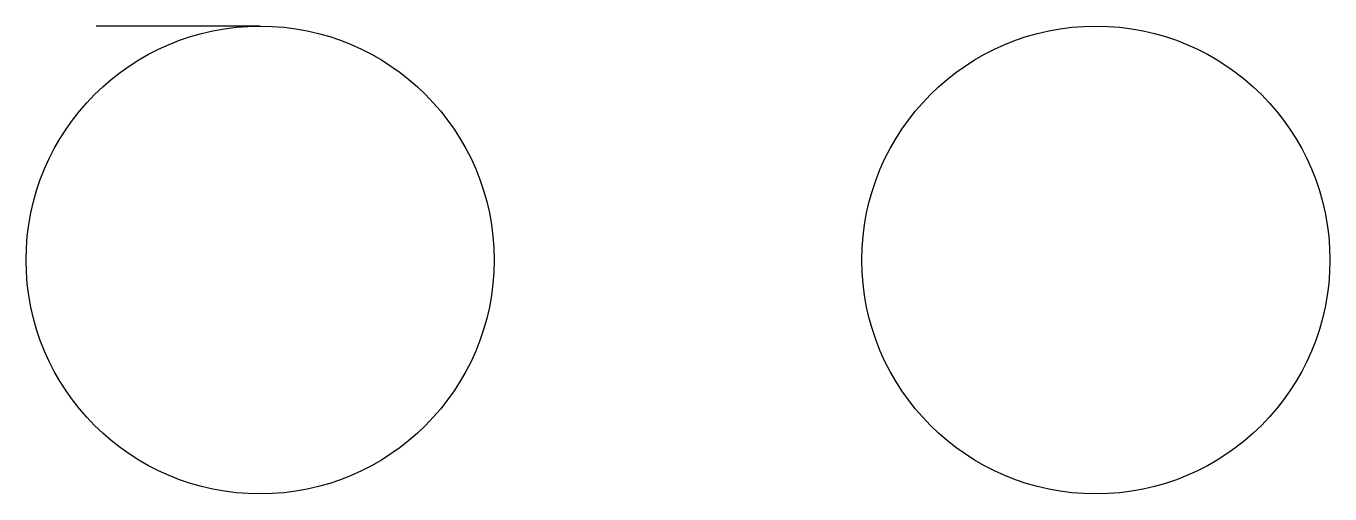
# Model space of a CAD drawing. Units: millimetres at full size, sheet at 1:100. Extents: x -13714 to 10163, y -7776 to 796.
import ezdxf

# ---------------------------------------------------------------- set-up
doc = ezdxf.new("R2010")
doc.units = ezdxf.units.MM
doc.header["$LTSCALE"] = 100
doc.layers.add('0-0', color=7, linetype='Continuous')

msp = doc.modelspace()

# ---------------------------------------------------------------- linework, layer by layer
at = {"layer": '0-0'}
msp.add_line((-9428.6, 795.9), (-12428.6, 795.9), dxfattribs=at)
for centre in [(-9428.6, -3489.8), (5877.6, -3489.8)]:
    msp.add_circle(centre, 4285.7, dxfattribs=at)

doc.saveas('drawing.dxf')
